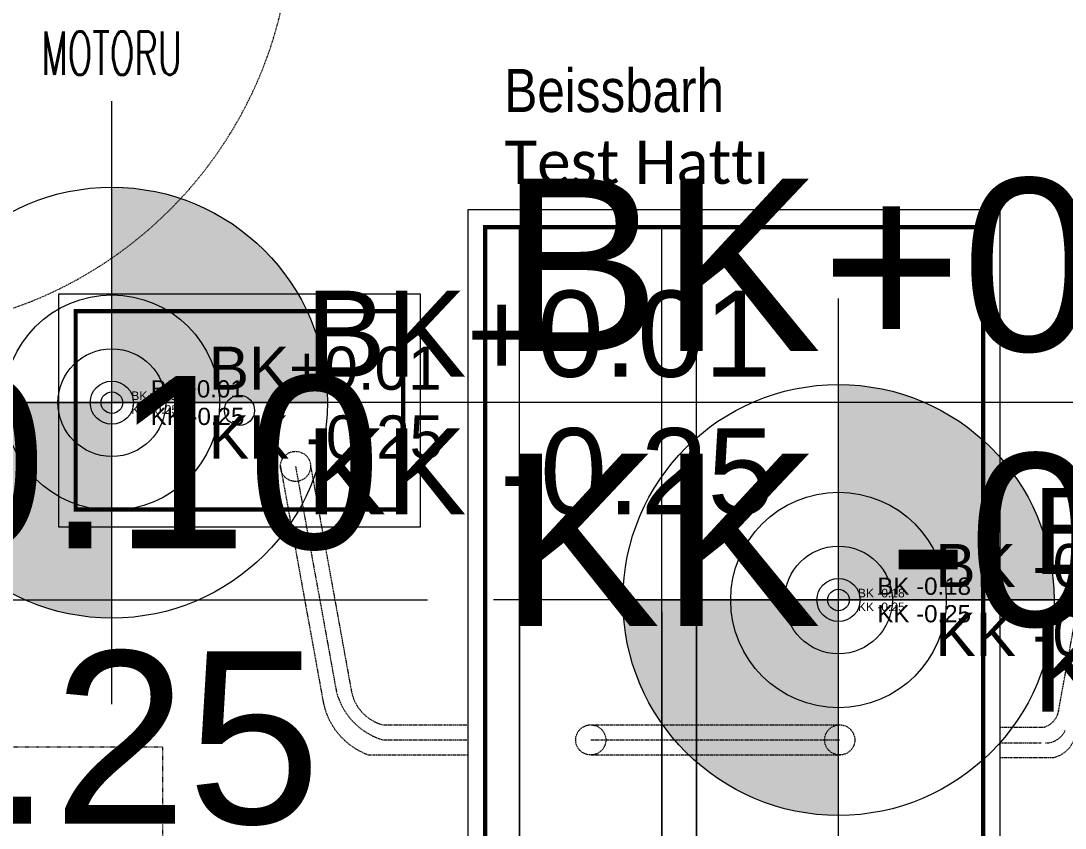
# Model space of a CAD drawing. Extents: x -9058 to 11890, y 0 to 6516.
# Drawn here: x 1829.2 to 2071.5, y 3475.4 to 3662.7 of the extents above; entities that cross this region are included whole.
import ezdxf
from ezdxf.enums import TextEntityAlignment as Align

# ---------------------------------------------------------------- set-up
doc = ezdxf.new("R2010")
doc.units = 0
doc.header["$MEASUREMENT"] = 0
doc.linetypes.add('DOT2', pattern=[0.125, 0, -0.125])
doc.linetypes.add('HIDDEN', pattern=[0.375, 0.25, -0.125])
doc.layers.get('0').update_dxf_attribs({"color": 9, "lineweight": 9})
for name, color, linetype, lineweight in [('20', 9, 'DOT2', 9), ('21', 9, 'Continuous', 9), ('21 @ 1 (1)', 9, 'Continuous', 9), ('21 @ 10 (1)', 9, 'Continuous', 9), ('21 @ 10 (2)', 9, 'Continuous', 9), ('21 @ 2 (1)', 9, 'Continuous', 9), ('21 @ 20', 9, 'Continuous', 9), ('21 @ 5 (1)', 9, 'Continuous', 9), ('21 @ 5 (2)', 9, 'Continuous', 9), ('32-ekipman', 8, 'Continuous', 9), ('40A', 9, 'Continuous', 9), ('E-YAZI', 7, 'Continuous', 30)]:
    doc.layers.add(name, color=color, linetype=linetype, lineweight=lineweight)
doc.styles.add('Arial', font='arial.ttf', dxfattribs={"height": 2.5})
doc.styles.add('E-YAZI', font='txttw.shx')
doc.styles.add('MuuM_TEXT-STANDART', font='ARIALN.TTF')

# ---------------------------------------------------------------- blocks, each defined once
blk = doc.blocks.new('0a_elevationtarget-p')
h = blk.add_hatch(color=256)
h.paths.add_polyline_path([(2.5, 0, 0.414214), (0, 2.5), (0, 0)])
h.paths.add_polyline_path([(0, 0), (-2.5, 0, 0.414214), (0, -2.5)])
blk.add_line((0, -3.5), (0, 3.5))
blk.add_lwpolyline([(16.605, 0), (-4, 0)])
blk.add_circle((0, 0), 2.5)
at = {"layer": '40A'}
blk.add_lwpolyline([(-2.5, 0), (2.5, 0)], dxfattribs=at)
at = {"style": 'Arial'}
blk.add_attdef('BITMISKOT', text='', height=2, dxfattribs=at).set_placement((4.5, 0), align=Align.BOTTOM_LEFT)
blk.add_attdef('KABAKOT', text='', height=2, dxfattribs=at).set_placement((4.5, -0.592), align=Align.TOP_LEFT)
blk = doc.blocks.new('*U1260')
at = {"layer": '21 @ 20', "xscale": 20, "yscale": 20, "zscale": 20}
blk.add_blockref('0a_elevationtarget-p', (1591.43, 3528.29), dxfattribs=at).add_auto_attribs({'BITMISKOT': 'BK +0.10', 'KABAKOT': 'KK -0.25'})
blk = doc.blocks.new('*U1244')
at = {"layer": '21 @ 1 (1)', "xscale": 10, "yscale": 10, "zscale": 10}
blk.add_blockref('0a_elevationtarget-p', (-68111.7, -56259.1), dxfattribs=at).add_auto_attribs({'BITMISKOT': 'BK -0.18', 'KABAKOT': 'KK -0.25'})
at = {"layer": '21 @ 10 (1)', "xscale": 100, "yscale": 100, "zscale": 100}
blk.add_blockref('0a_elevationtarget-p', (-68111.7, -56259.1), dxfattribs=at).add_auto_attribs({'BITMISKOT': 'BK -0.18', 'KABAKOT': 'KK -0.25'})
at = {"layer": '21 @ 10 (2)', "xscale": 100, "yscale": 100, "zscale": 100}
blk.add_blockref('0a_elevationtarget-p', (-68111.7, -56259.1), dxfattribs=at).add_auto_attribs({'BITMISKOT': 'BK -0.18', 'KABAKOT': 'KK -0.25'})
at = {"layer": '21 @ 2 (1)', "xscale": 20, "yscale": 20, "zscale": 20}
blk.add_blockref('0a_elevationtarget-p', (-68111.7, -56259.1), dxfattribs=at).add_auto_attribs({'BITMISKOT': 'BK -0.18', 'KABAKOT': 'KK -0.25'})
at = {"layer": '21 @ 20', "xscale": 200, "yscale": 200, "zscale": 200}
blk.add_blockref('0a_elevationtarget-p', (-68111.7, -56259.1), dxfattribs=at)
at = {"layer": '21 @ 5 (1)', "xscale": 50, "yscale": 50, "zscale": 50}
blk.add_blockref('0a_elevationtarget-p', (-68111.7, -56259.1), dxfattribs=at).add_auto_attribs({'BITMISKOT': 'BK -0.18', 'KABAKOT': 'KK -0.25'})
at = {"layer": '21 @ 5 (2)', "xscale": 50, "yscale": 50, "zscale": 50}
blk.add_blockref('0a_elevationtarget-p', (-68111.7, -56259.1), dxfattribs=at).add_auto_attribs({'BITMISKOT': 'BK -0.18', 'KABAKOT': 'KK -0.25'})
blk = doc.blocks.new('*U1246')
at = {"layer": '21 @ 1 (1)', "xscale": 10, "yscale": 10, "zscale": 10}
blk.add_blockref('0a_elevationtarget-p', (-69797.3, -55801.2), dxfattribs=at).add_auto_attribs({'BITMISKOT': 'BK+0.01', 'KABAKOT': 'KK -0.25'})
at = {"layer": '21 @ 10 (1)', "xscale": 100, "yscale": 100, "zscale": 100}
blk.add_blockref('0a_elevationtarget-p', (-69797.3, -55801.2), dxfattribs=at).add_auto_attribs({'BITMISKOT': 'BK+0.01', 'KABAKOT': 'KK -0.25'})
at = {"layer": '21 @ 10 (2)', "xscale": 100, "yscale": 100, "zscale": 100}
blk.add_blockref('0a_elevationtarget-p', (-69797.3, -55801.2), dxfattribs=at).add_auto_attribs({'BITMISKOT': 'BK+0.01', 'KABAKOT': 'KK -0.25'})
at = {"layer": '21 @ 2 (1)', "xscale": 20, "yscale": 20, "zscale": 20}
blk.add_blockref('0a_elevationtarget-p', (-69797.3, -55801.2), dxfattribs=at).add_auto_attribs({'BITMISKOT': 'BK+0.01', 'KABAKOT': 'KK -0.25'})
at = {"layer": '21 @ 20', "xscale": 200, "yscale": 200, "zscale": 200}
blk.add_blockref('0a_elevationtarget-p', (-69797.3, -55801.2), dxfattribs=at).add_auto_attribs({'BITMISKOT': 'BK+0.01', 'KABAKOT': 'KK -0.25'})
at = {"layer": '21 @ 5 (1)', "xscale": 50, "yscale": 50, "zscale": 50}
blk.add_blockref('0a_elevationtarget-p', (-69797.3, -55801.2), dxfattribs=at).add_auto_attribs({'BITMISKOT': 'BK+0.01', 'KABAKOT': 'KK -0.25'})
at = {"layer": '21 @ 5 (2)', "xscale": 50, "yscale": 50, "zscale": 50}
blk.add_blockref('0a_elevationtarget-p', (-69797.3, -55801.2), dxfattribs=at).add_auto_attribs({'BITMISKOT': 'BK+0.01', 'KABAKOT': 'KK -0.25'})
blk = doc.blocks.new('p-mek-zemin')
blk.add_lwpolyline([(-67736.4, -57813.8), (-67736.4, -55353.8), (-68971.4, -55353.8), (-68971.4, -57813.8)], close=True)
at = {"const_width": 10}
blk.add_lwpolyline([(-67776.4, -57773.8), (-67776.4, -55393.8), (-68931.4, -55393.8), (-68931.4, -57773.8), (-67776.4, -57773.8)], dxfattribs=at)
for points in [[(-67776.4, -55393.8), (-68931.4, -55393.8)], [(-68851.4, -56286.2), (-68851.4, -56286.2), (-68851.4, -57773.8), (-68851.4, -55393.8)], [(-68521.4, -56286.2), (-68521.4, -56286.2), (-68521.4, -57773.8), (-68521.4, -55393.8)], [(-68441.4, -56286.2), (-68441.4, -56286.2), (-68441.4, -57773.8), (-68441.4, -55393.8)], [(-69081.2, -56089.1), (-69081.2, -55549.1), (-69921.2, -55549.1), (-69921.2, -56089.1), (-69081.2, -56089.1)]]:
    blk.add_lwpolyline(points)
blk.add_lwpolyline([(-69121.2, -56049.1), (-69121.2, -55589.1), (-69881.2, -55589.1), (-69881.2, -56049.1)], close=True, dxfattribs=at)
blk.add_circle((-69501.2, -55819.1), 35)
at = {"layer": '20', "linetype": 'HIDDEN', "lineweight": 0, "ltscale": 0.5}
for points in [[(-67601.9, -56520.7), (-67215.3, -54388.7)], [(-69406.2, -55949.1), (-69306.7, -56497.5)], [(-69371.2, -55949.1), (-69276.4, -56471.6)], [(-69336.2, -55949.1), (-69241.4, -56471.6)], [(-69168.6, -56548.8), (-68971.4, -56548.8)], [(-68686.4, -56548.8), (-68108.9, -56548.8)], [(-67736.4, -56553.9), (-67633.8, -56553.9)], [(-69168.6, -56583.8), (-68971.4, -56583.8)], [(-68686.4, -56583.8), (-68108.9, -56583.8)], [(-67736.4, -56590.8), (-67640.5, -56590.8)], [(-69201.3, -56618.8), (-68969.5, -56618.8)], [(-68686.4, -56618.8), (-68107, -56618.8)], [(-67736.4, -56624.9), (-67613.8, -56624.9)]]:
    blk.add_lwpolyline(points, dxfattribs=at)
for centre in [(-69371.2, -55949.1), (-68686.4, -56583.8), (-68108.9, -56583.8)]:
    blk.add_circle(centre, 35, dxfattribs=at)
for centre, radius, start, end in [((-69123.4, -56432.4), 158, 194.3619, 253.3501), ((-69144, -56452.6), 99.2, 189.5545, 255.6286), ((-69146, -56464.3), 164.1, 188.9017, 250.3013), ((-67648.3, -56508), 48.1, 287.5324, 354.6802), ((-67631, -56541.4), 49.5, 269.5602, 335.4733), ((-67627.8, -56559.2), 67.1, 282.039, 340.2496)]:
    blk.add_arc(centre, radius, start, end, dxfattribs=at)
at = {"layer": '21', "color": 6, "linetype": 'HIDDEN'}
for name in ['*U1246', '*U1244']:
    blk.add_blockref(name, (0, 0), dxfattribs=at)
at = {"layer": '21', "insert": (-68886.6, -55026.8), "char_height": 100, "width": 4098.824, "attachment_point": 1, "style": 'MuuM_TEXT-STANDART'}
blk.add_mtext('Beissbarh\\P{\\fCalibri|b0|i0|c0|p34;Test Hattı}', dxfattribs=at)
blk = doc.blocks.new('p-seksiyonel-5851')
at = {"layer": '20'}
blk.add_lwpolyline([(-316.7, -1.22), (-316.7, -67.69), (99.99, -67.69), (99.99, -1.22)], dxfattribs=at)

msp = doc.modelspace()

# ---------------------------------------------------------------- linework, layer by layer
at = {"layer": '20'}
msp.add_arc((1795.64, 3687.13), 96.45, 270.8504, 358.8539, dxfattribs=at)

# ---------------------------------------------------------------- block references
at = {"rotation": 89.99999999999999}
msp.add_blockref('p-seksiyonel-5851', (1794.47, 3394.21), dxfattribs=at)
at = {"layer": '21', "color": 6, "linetype": 'HIDDEN'}
msp.add_blockref('*U1260', (0, 0), dxfattribs=at)
at = {"layer": '32-ekipman', "xscale": 0.1, "yscale": 0.1, "zscale": 0.1}
msp.add_blockref('p-mek-zemin', (8830.06, 9154.25), dxfattribs=at)

# ---------------------------------------------------------------- texts
at = {"layer": 'E-YAZI', "color": 3, "style": 'E-YAZI', "width": 0.6}
msp.add_text('MOTORU', height=10, dxfattribs=at).set_placement((1833.96, 3650.23))

doc.saveas('drawing.dxf')
